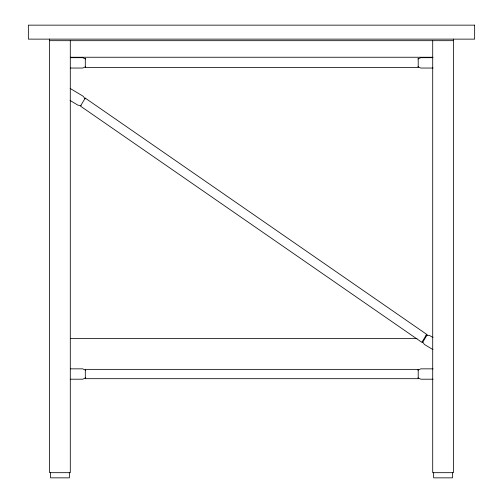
<?xml version="1.0" encoding="UTF-8"?>
<svg xmlns="http://www.w3.org/2000/svg" width="503" height="503" viewBox="0 0 503 503"><rect width="100%" height="100%" fill="white"/><g stroke="black" fill="none" stroke-linecap="round" stroke-linejoin="round"><path stroke-width="0.75" d="M422.457 342.694L427.254 334.709M85.567 66.754L82.718 68.043L70.458 68.043M417.949 58.983L420.797 57.694L433.058 57.694M85.567 377.91L82.718 379.199L70.458 379.199M417.949 370.139L420.797 368.85L433.058 368.85M49.583 40.68L453.417 40.68M70.294 57.248L432.706 57.248M70.458 57.694L82.718 57.694L85.567 58.983M433.058 68.043L420.797 68.043L417.949 66.754M70.294 338.374L417.018 338.374M70.458 368.85L82.718 368.85L85.567 370.139M433.058 379.199L420.797 379.199L417.949 377.91M81.071 105.561L77.965 105.202L70.08 100.468M425.859 335.149L429.738 335.595L433.026 337.57M70.162 88.434L83.297 96.325L85.07 98.902M432.945 349.604L424.406 344.473L422.187 341.254M453.417 39.127L453.417 472.675L432.706 472.675L432.706 40.68M452.48 472.675L452.48 477.85L433.643 477.85L433.643 472.675M418.207 58.21L418.207 67.528L85.309 67.528L85.309 58.21M70.294 40.68L70.294 472.675L49.583 472.675L49.583 39.127M69.357 472.675L69.357 477.85L50.52 477.85L50.52 472.675M85.252 98.104L80.449 106.089L421.866 342.342L426.663 334.357L85.252 98.104M474.65 25.15L28.35 25.15L28.35 39.127L474.65 39.127L474.65 25.15M418.207 369.365L85.309 369.365L85.309 378.684L418.207 378.684L418.207 369.365"/></g></svg>
